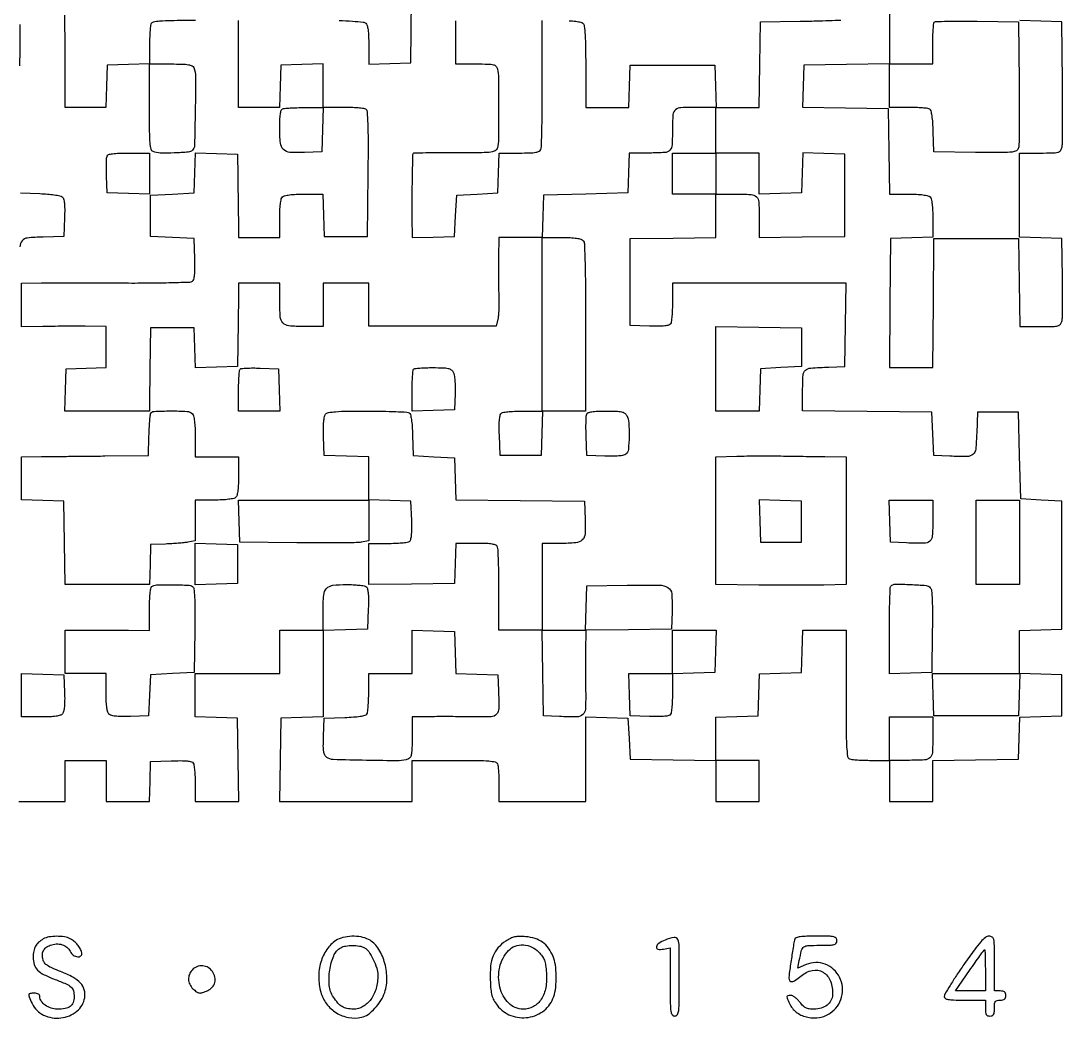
# Model space of a CAD drawing. Extents: x 156 to 936, y 95 to 969.
# Drawn here: x 479.7 to 936.1, y 95.1 to 531.9 of the extents above; entities that cross this region are included whole.
import ezdxf

# ---------------------------------------------------------------- set-up
doc = ezdxf.new("R2010")
doc.units = 0

msp = doc.modelspace()

# ---------------------------------------------------------------- linework, layer by layer
for points in [[(619.018538, 532.041483, -0.009449), (624.9248, 531.732439, -0.006421), (629.490107, 531.347971, -0.150078), (630.676204, 530.853763, -0.154111), (631.279807, 529.916721, -0.032057), (631.678033, 527.975643, -0.024846), (631.925039, 525.194287, -0.009724), (632, 521.340029), (632, 512.924948), (641.25, 513.212474), (650.5, 513.5), (650.765573, 541.75)], [(860.049245, 538.423662, 0.003484), (860, 531.355399), (860, 513.044131), (841.25, 512.772065), (822.5, 512.5), (822.212768, 503.272202), (821.925536, 494.044404), (840.712768, 493.772202), (859.5, 493.5), (859.772065, 474.75), (860.044131, 456), (868.322065, 456, -0.011128), (871.839661, 455.921703, -0.02036), (874.697912, 455.677518, -0.021115), (876.861303, 455.310247, -0.144751), (877.8, 454.8, -0.144682), (878.310039, 453.861987, -0.021131), (878.677383, 451.701269, -0.02038), (878.921656, 448.847487, -0.011159), (879, 445.337526), (879, 437.075052), (869.75, 436.787526), (860.5, 436.5), (860.234427, 408.25), (859.968853, 380), (869.468853, 380), (878.968853, 380), (879.234427, 408.25), (879.5, 436.5), (898, 436.5), (916.5, 436.5), (916.771593, 417.25), (917.043186, 398), (926.002541, 398, 0.004741), (931.552873, 398.052634, 0.053368), (933.735687, 398.328249, 0.153931), (934.856188, 398.996413, 0.122131), (935.516124, 400.25, 0.054093), (935.724896, 401.805286, 0.002845), (935.823778, 406.832812, 0.00446), (935.854068, 412.824029, 0.003227), (935.785177, 419.5), (935.5, 436.5), (926.25, 436.787526), (917, 437.075052), (917, 455.537526), (917, 474), (925.980948, 474, 0.004718), (931.547349, 474.05252, 0.05329), (933.733065, 474.327943, 0.154152), (934.853609, 474.996168, 0.122466), (935.511889, 476.25, 0.056278), (935.724366, 477.910045, 0.001377), (935.817795, 485.623438, 0.002973), (935.848704, 494.682513, 0.002017), (935.780941, 505), (935.5, 531.5), (926.287036, 531.787036), (917.074071, 532.074071)], [(556.106989, 532, 0.002389), (545.478191, 531.949213, 0.017848), (540.438886, 531.721037, 0.035117), (537.61679, 531.291215, 0.25083), (536.606989, 530.418213, 0.068336), (536.368953, 529.40135, 0.007357), (536.178303, 526.986123, 0.008933), (536.044388, 524.089223, 0.007082), (536, 520.955738), (536, 513.075052), (526.75, 512.787526), (517.5, 512.5), (517.212474, 503.25), (516.924948, 494), (507.962474, 494), (499, 494), (499, 521.3, 0.002271), (498.940608, 534.376367, 0.008249)], [(479.162519, 530.336306, -0.00223), (479.122144, 512.25)], [(478.83736, 190), (488.91868, 190), (499, 190), (499, 199), (499, 208), (508, 208), (517, 208), (517, 199), (517, 190), (526.461067, 190), (535.922134, 190), (536.211067, 198.75), (536.5, 207.5), (545.41543, 207.791346, -0.007874), (549.674656, 207.863419, -0.025891), (552.481964, 207.721257, -0.03736), (554.324421, 207.391596, -0.190691), (555.150117, 206.791346, -0.10844), (555.472644, 205.905885, -0.010308), (555.733216, 203.60277, -0.012782), (555.918998, 200.812394, -0.009736), (555.984687, 197.75), (556, 190), (565.522559, 190), (575.045117, 190), (574.772559, 208.25), (574.5, 226.5), (565.25, 226.787526), (556, 227.075052), (556, 236.537526), (556, 246), (574.5, 246), (593, 246), (593, 255.5), (593, 265), (602.5, 265), (612, 265), (612, 246.037526), (612, 227.075052), (602.75, 226.787526), (593.5, 226.5), (593.227441, 208.25), (592.954883, 190), (621.977441, 190), (651, 190), (651, 199), (651, 208), (669.393011, 208, -0.002472), (679.723448, 207.948927, -0.018295), (684.640441, 207.72025, -0.036273), (687.393178, 207.288503, -0.24904), (688.393011, 206.418213, -0.066985), (688.630699, 205.415001, -0.007881), (688.821697, 203.121975, -0.009324), (688.955585, 200.374534, -0.007511), (689, 197.418213), (689, 190), (708, 190), (727, 190), (727, 208.537526), (727, 227.075052), (736.25, 226.787526), (745.5, 226.5), (746, 217.5), (746.5, 208.5), (765.25, 208.227935), (784, 207.955869), (784, 198.977935), (784, 190), (793.5, 190), (803, 190), (803, 199), (803, 208), (793.5, 208), (784, 208), (784, 217.462474), (784, 226.924948), (793.25, 227.212474), (802.5, 227.5), (802.787036, 236.712964), (803.074071, 245.925929), (812.287036, 246.212964), (821.5, 246.5), (821.787526, 255.75), (822.075052, 265), (831.537526, 265), (841, 265), (841, 237.106989, 0.001482), (841.047441, 221.102837, 0.01238), (841.269618, 213.864913, 0.020733), (841.66906, 209.7558, 0.273), (842.581787, 208.606989, 0.06844), (843.599719, 208.368926, 0.007317), (846.0249, 208.178303, 0.008902), (848.933927, 208.044385, 0.00705), (852.081787, 208), (860, 208), (860, 199), (860, 190), (869.5, 190), (879, 190), (879, 198.977935), (879, 207.955869), (897.75, 208.227935), (916.5, 208.5), (916.787036, 217.712964), (917.074071, 226.925929), (926.287036, 227.212964), (935.5, 227.5), (935.5, 236.5), (935.5, 245.5), (926.25, 245.787526), (917, 246.075052), (917, 255.5), (917, 264.924948), (926.25, 265.212474), (935.5, 265.5), (935.5, 293.5), (935.5, 321.5), (926.5, 322), (917.5, 322.5), (917, 341.5), (916.5, 360.5), (907.5, 360.5), (898.5, 360.5), (898.212602, 351.259666, -0.015844), (897.776454, 344.321238, -0.194277), (896.578192, 342.009645, -0.177046), (894.057347, 341.065605, -0.012739), (886.479083, 341.199088), (879.5, 341.5), (879, 351), (878.5, 360.5), (850.25, 360.765573), (822, 361.031147), (822, 369.996521, -0.014124), (822.189658, 376.709146, -0.199161), (823.214905, 378.833359, -0.165324), (825.525643, 379.811044, -0.009066), (833.5, 380.245668), (840.5, 380.5), (840.772559, 398.75), (841.045117, 417), (803.022559, 417), (765, 417), (764.984687, 408.75, -0.00917), (764.918959, 405.495888, -0.012203), (764.732898, 402.54359, -0.00954), (764.472467, 400.105717, -0.110402), (764.149034, 399.206902, -0.187221), (763.340297, 398.610638, -0.039341), (761.5815, 398.278749, -0.027159), (758.914541, 398.135766, -0.008519), (754.914347, 398.206902), (746.5, 398.5), (746.5, 417.5), (746.5, 436.5), (765.25, 436.772065), (784, 437.044131), (784, 446.522065), (784, 456), (791.918213, 456, -0.011425), (799.401386, 455.828991, -0.175472), (801.748181, 454.855803, -0.195302), (802.800795, 452.645984, -0.014698), (803, 445.870946), (803, 436.955869), (821.75, 437.227935), (840.5, 437.5), (840.5, 455.5), (840.5, 473.5), (831.289473, 473.787003), (822.078945, 474.074007), (821.789473, 465.287003), (821.5, 456.5), (812.25, 456.212474), (803, 455.924948), (803, 464.962474), (803, 474), (793.5, 474), (784, 474), (784, 484), (784, 494), (793.477935, 494), (802.955869, 494), (803.227935, 512.75), (803.5, 531.5), (820.966527, 531.7261, 0.00254), (827.752865, 531.848429, 0.003801), (833.679282, 532.03046, 0.001624), (838.738951, 532.240839, 0.080575)], [(719.828493, 531.92177, -0.020332), (722.693122, 531.677711, -0.021091), (724.860329, 531.310542, -0.144849), (725.8, 530.8, -0.17093), (726.380286, 529.588868, -0.011288), (726.716292, 525.675375, -0.011908), (726.936048, 520.080768, -0.003861), (727, 511.8), (727, 494), (736.462474, 494), (745.924948, 494), (746.212474, 503.25), (746.5, 512.5), (765, 512.5), (783.5, 512.5), (783.787526, 503.25), (784.075052, 494), (776.119313, 494, 0.010646), (768.687438, 493.841747, 0.161183), (766.306484, 492.939568, 0.206061), (765.224628, 490.874375, 0.019031), (765, 484.974799, -0.011616), (764.828179, 477.579887, -0.175745), (763.856847, 475.246107, -0.194734), (761.654189, 474.198876, -0.014789), (754.931944, 474), (746.077866, 474), (745.788933, 465.25), (745.5, 456.5), (727, 456), (708.5, 455.5), (708.212474, 446.25), (707.924948, 437), (698.462474, 437), (689, 437), (688.838091, 428.25, 0.003771), (688.795283, 424.344205, 0.002445), (688.801941, 419.82698, 0.002458), (688.851714, 415.415346, 0.004662), (688.942392, 411.863125, -0.009091), (688.994862, 408.714626, -0.009119), (688.932723, 405.569548, -0.008981), (688.779273, 402.82998, -0.035587), (688.535648, 401.162305), (687.862693, 398.098361), (659.931347, 398.098361), (632, 398.098361), (632, 407.54918), (632, 417), (622, 417), (612, 417), (612, 407.5), (612, 398), (603.535184, 398, -0.022302), (597.035872, 398.290042, -0.186391), (594.4438, 399.567014, -0.169875), (593.254185, 402.319431, -0.017857), (593, 409.434259), (593, 417), (584, 417), (575, 417), (574.920976, 408.25, -0.000753), (574.878466, 404.215499, -0.000414), (574.814941, 399.279688, -0.000413), (574.742218, 394.27269, -0.000662), (574.670976, 390), (574.5, 380.5), (565.289473, 380.212997), (556.078945, 379.925993), (555.789473, 388.712997), (555.5, 397.5), (546, 397.5), (536.5, 397.5), (536.301866, 388.5, 0.00132), (536.222157, 384.385751, 0.000758), (536.146698, 379.426562, 0.000758), (536.08599, 374.443617, 0.001265), (536.051866, 370.25), (536, 361), (517.462474, 361), (498.924948, 361), (499.212474, 370.25), (499.5, 379.5), (508.25, 379.788933), (517, 380.077866), (517, 389.038933), (517, 398), (507.75, 398.093918, 0.002292), (503.539118, 398.117367, 0.001345), (498.5, 398.108771, 0.001345), (493.460889, 398.073066, 0.002292), (489.25, 398.012598), (480, 397.83736), (480, 407.41868), (480, 417), (488.75, 417.081782, -0.002036), (493.778564, 417.1083, -0.000365), (503.154688, 417.112711, -0.000394), (514.13851, 417.101195, -0.000356), (525.5, 417.072229, 0.002831), (536.325445, 417.098213, 0.004408), (545.654333, 417.255685, 0.001402), (553.713092, 417.485405, 0.137775), (554.791346, 417.825017, 0.187556), (555.390864, 418.662948, 0.037048), (555.720643, 420.515489, 0.025786), (555.863009, 423.329607, 0.007913), (555.791346, 427.58457), (555.5, 436.5), (546, 437), (536.5, 437.5), (536.5, 446.5), (536.5, 455.5), (546, 456), (555.5, 456.5), (555.789473, 465.287003), (556.078945, 474.074007), (565.289473, 473.787003), (574.5, 473.5), (574.643608, 464, -0.000218), (574.706331, 459.727313, -0.000136), (574.776284, 454.720312, -0.000137), (574.842549, 449.784503, -0.000248), (574.893608, 445.75), (575, 437), (584, 437), (593, 437), (593, 445.3, -0.011084), (593.07823, 448.828493, -0.020332), (593.322289, 451.693122, -0.021091), (593.689458, 453.860329, -0.144849), (594.2, 454.8, -0.144682), (595.138013, 455.310039, -0.021131), (597.298731, 455.677383, -0.02038), (600.152513, 455.921656, -0.011159), (603.662474, 456), (611.924948, 456), (612.212474, 446.75), (612.5, 437.5), (622, 437.5), (631.5, 437.5), (631.765825, 464.931203, 0.001979), (631.845401, 478.813182, 0.009294), (631.711232, 486.79195, 0.00833), (631.437926, 492.036907, 0.238497), (630.765825, 493.16589, 0.112887), (629.870643, 493.483313, 0.008592), (627.301524, 493.737849, 0.011474), (624.193766, 493.92024, 0.008481), (620.75, 493.984687), (612, 494), (612, 503.537526), (612, 513.075052), (602.75, 512.787526), (593.5, 512.5), (593.212474, 503.25), (592.924948, 494), (583.962474, 494), (575, 494), (575, 513), (575, 532)], [(670, 531.924948), (670, 522.462474), (670, 513), (678.891592, 513, -0.004794), (684.396244, 512.947225, -0.053752), (686.564415, 512.671313, -0.15457), (687.677363, 512.003136, -0.121653), (688.331795, 510.75, -0.057249), (688.804948, 506.97803, -0.002424), (688.880015, 493.492237, -0.00237), (688.825677, 479.98181, -0.05901), (688.356539, 476.297272, -0.199626), (687.413306, 475.026699, -0.105503), (685.522996, 474.383655, -0.027818), (681.566598, 474.137846, -0.00172), (669.792164, 474.102646, 0.001588), (662.863764, 474.083762, 0.002582), (656.980573, 474.018664, 0.000377), (651.766958, 473.930113, 0.195806), (651.475548, 473.805374, 0.191527), (651.199145, 473.153711, 0.000603), (651.003526, 464.045572, 0.003673), (650.883058, 454.72386, 0.004066), (650.906082, 445.712474), (651, 436.924948), (660.25, 437.212474), (669.5, 437.5), (670, 446.5), (670.5, 455.5), (679.5, 456), (688.5, 456.5), (688.788933, 465.25), (689.077866, 474), (697.931944, 474, 0.006774), (702.587627, 474.06308, 0.034654), (705.160359, 474.311801, 0.07006), (706.6553, 474.783343, 0.192048), (707.393011, 475.581787, 0.085473), (707.638057, 476.816774, 0.001104), (707.821697, 484.753025, 0.003165), (707.956091, 493.959151, 0.002067), (708, 504.581787), (708, 532)], [(479.5, 456.5), (487.950164, 456.206324, -0.011626), (491.284084, 456.01277, -0.015307), (494.311068, 455.672773, -0.012743), (496.789423, 455.25258, -0.125475), (497.738119, 454.802379, -0.151604), (498.351899, 453.859712, -0.040696), (498.702074, 452.085746, -0.027996), (498.853535, 449.457614, -0.009286), (498.787955, 445.596055), (498.5, 437.5), (489.357189, 437.213893, 0.016342), (482.480866, 436.773452, 0.198271), (480.192673, 435.558503, 0.16349), (479.198519, 432.973195, 0.010311)]]:
    msp.add_lwpolyline(points, format="xyb")
for points in [[(916.780941, 505, -0.001977), (916.84951, 494.685605, -0.002921), (916.821033, 485.636338, -0.001332), (916.731182, 477.925454, -0.056385), (916.522911, 476.293917, -0.201199), (915.584148, 475.024369, -0.108143), (913.704851, 474.398377, -0.027714), (909.747913, 474.197675, -0.00164), (897.74197, 474.293917), (879.5, 474.5), (879.207902, 483.467001, 0.009786), (879.008289, 487.292364, 0.020298), (878.673305, 490.262875, 0.020215), (878.24575, 492.447011, 0.195149), (877.707902, 493.201688, 0.112618), (876.855762, 493.504907, 0.008743), (874.431384, 493.748365, 0.011595), (871.498009, 493.922842, 0.008591), (868.25, 493.984687), (860, 494), (860, 503.5), (860, 513), (869.5, 513), (879, 513), (879, 521.833333, -0.006854), (879.04705, 525.265296, -0.010233), (879.190675, 528.26255, -0.005619), (879.39008, 530.762858, -0.175411), (879.649107, 531.315773, -0.191484), (880.248868, 531.57432, -0.001602), (885.424676, 531.705926, -0.005369), (891.413768, 531.774691, -0.003396), (898.399107, 531.73244), (916.5, 531.5)], [(555.393011, 511.418213, -0.09206), (556.145544, 507.347604, -0.003894), (556.019097, 492.616753, -0.00225), (555.699267, 477.295436, -0.192327), (554.8, 475.2, -0.179092), (552.980818, 474.363546, -0.010529), (546.803752, 474.020456, -0.014609), (540.708899, 473.988687, -0.085811), (537.581787, 474.606989, -0.25083), (536.708785, 475.61679, -0.035117), (536.278963, 478.438886, -0.017848), (536.050787, 483.478191, -0.002389), (536, 494.106989), (536, 513), (545.393011, 513, -0.006203), (550.367534, 512.938279, -0.033028), (553.073821, 512.691745, -0.067576), (554.635863, 512.222504, -0.196891)], [(611.786212, 484.25), (611.5, 474.5), (603.861486, 474.209943, -0.025352), (597.425157, 474.291936, -0.181483), (594.636422, 475.545645, -0.175641), (593.311539, 478.348851, -0.023449), (593, 484.988095, -0.009905), (593.070408, 488.541899, -0.027253), (593.305906, 491.036844, -0.035595), (593.680216, 492.712569, -0.227914), (594.25, 493.337719, -0.075465), (595.104265, 493.54034, -0.005287), (597.566887, 493.717133, -0.007394), (600.521252, 493.854037, -0.005498), (603.786212, 493.921053), (612.072424, 494)], [(536, 464.962474), (536, 455.924948), (526.75, 456.212474), (517.5, 456.5), (517.203033, 463.906415, -0.007079), (517.126964, 466.841003, -0.009185), (517.144753, 469.531874, -0.007235), (517.23321, 471.773024, -0.078282), (517.421649, 472.656415, -0.228018), (518.10667, 473.302323, -0.041983), (519.847946, 473.698536, -0.027394), (522.610611, 473.934044, -0.007567), (526.968615, 474), (536, 474)], [(725.869382, 435.657386, -0.164567), (726.422603, 434.216175, -0.002974), (726.709219, 425.877403, -0.005564), (726.905227, 414.537837, -0.001774), (726.949274, 397.657386), (726.914896, 361), (717.49366, 361), (708.072424, 361), (707.786212, 351.25), (707.5, 341.5), (698.5, 341.5), (689.5, 341.5), (689.208654, 350.41543, -0.007874), (689.136581, 354.674656, -0.025891), (689.278743, 357.481964, -0.03736), (689.608404, 359.324421, -0.190691), (690.208654, 360.150117, -0.110447), (691.10652, 360.473134, -0.009524), (693.544105, 360.733216, -0.01219), (696.496014, 360.919039, -0.009158), (699.75, 360.984687), (708, 361), (708, 399), (708, 437), (716.377555, 437, -0.009696), (720.243298, 436.925028, -0.025439), (723.006025, 436.676683, -0.033587), (724.922671, 436.272839, -0.151968)], [(592.787526, 370.25), (593.075052, 361), (584.037526, 361), (575, 361), (575, 369.833333, -0.007429), (575.05105, 373.269125, -0.010988), (575.206746, 376.278621, -0.006414), (575.423524, 378.778731, -0.173222), (575.703816, 379.370483, -0.17855), (576.286747, 379.639255, -0.007766), (578.564452, 379.783202, -0.012381), (581.319749, 379.846095, -0.008434), (584.453816, 379.787149), (592.5, 379.5)], [(669.008312, 377.984468, -0.085886), (669.410016, 376.772475, -0.016005), (669.683915, 374.435874, -0.016723), (669.826685, 371.651967, -0.014587), (669.793496, 368.734468), (669.5, 361.5), (660.25, 361.212474), (651, 360.924948), (651, 369.795808, -0.007009), (651.048332, 373.243385, -0.010438), (651.195833, 376.256685, -0.00583), (651.400781, 378.767459, -0.174822), (651.666667, 379.333333, -0.171164), (652.220445, 379.598354, -0.007179), (654.428206, 379.804167, -0.011682), (657.095155, 379.951616, -0.007967), (660.131483, 380, -0.007548), (664.548122, 379.933322, -0.048307), (666.765464, 379.650803, -0.102816), (668.085435, 379.048339, -0.112042)], [(554.8, 359.8, -0.147006), (555.316915, 358.838945, -0.020534), (555.681818, 356.584848, -0.019692), (555.923212, 353.57572, -0.010168), (556, 349.8), (556, 341), (565.5, 341), (575, 341), (575, 332.7, -0.011084), (574.92177, 329.171507, -0.020332), (574.677711, 326.306878, -0.021091), (574.310542, 324.139671, -0.144849), (573.8, 323.2, -0.144849), (572.860329, 322.689458, -0.021091), (570.693122, 322.322289, -0.020332), (567.828493, 322.07823, -0.011084), (564.3, 322), (556, 322), (556, 313.045313), (556, 304.090626), (552.75, 303.541226, -0.016338), (551.067278, 303.313028, -0.005182), (548.545313, 303.080976, -0.005167), (545.726918, 302.880374, -0.005727), (543, 302.745913), (536.5, 302.5), (536.211067, 293.75), (535.922134, 285), (517.483626, 285), (499.045117, 285), (498.772559, 303.25), (498.5, 321.5), (489.25, 321.787526), (480, 322.075052), (480, 331.537526), (480, 341), (488.75, 341.060367, 0.00041), (493.35831, 341.095943, 0.000117), (500.510938, 341.158706, 0.000118), (508.584007, 341.23334, 0.000125), (516.5, 341.310367), (535.5, 341.5), (535.768614, 350, -0.004465), (535.904305, 353.346889, -0.006031), (536.090511, 356.370313, -0.004196), (536.297926, 358.895256, -0.063887), (536.487229, 359.75, -0.302967), (537.975738, 360.851074, -0.011451), (545.241257, 361.037346, -0.013898), (552.427086, 360.857199, -0.18521)], [(649.707902, 360.201688, -0.195149), (650.24575, 359.447011, -0.020215), (650.673305, 357.262875, -0.020298), (651.008289, 354.292364, -0.009786), (651.207902, 350.467001), (651.5, 341.5), (660.5, 341), (669.5, 340.5), (669.787321, 331.26551), (670.074641, 322.03102), (698.287321, 321.76551), (726.5, 321.5), (726.796198, 313.520365, -0.024754), (726.7176, 307.179672, -0.188489), (725.484212, 304.521953, -0.172538), (722.711576, 303.277182, -0.02007), (715.80887, 303), (708, 303), (708, 284), (708, 265), (717.463788, 265), (726.927576, 265), (727.213788, 274.75), (727.5, 284.5), (745.225902, 284.729286, -0.005846), (759.151981, 284.746585, -0.130891), (763.003216, 283.677606, -0.24823), (764.680641, 280.960704, -0.026054), (764.79184, 273.237562), (764.5, 265.5), (745.75, 265.227935), (727, 264.955869), (726.936029, 255.727935, 0.001586), (726.92024, 251.527895, 0.000932), (726.926657, 246.503386, 0.000932), (726.951795, 241.479974, 0.001589), (726.993956, 237.283591, -0.016297), (726.85941, 230.336868, -0.202597), (725.732474, 228.014264, -0.180078), (723.214198, 227.057933, -0.012422), (715.479083, 227.199088), (708.5, 227.5), (708.227935, 246.25), (707.955869, 265), (698.477935, 265), (689, 265), (689, 282.418213, 0.003244), (688.955951, 289.207024, 0.00474), (688.821697, 295.184475, 0.002396), (688.635772, 300.244542, 0.081401), (688.393011, 301.418213, 0.192048), (687.6553, 302.216657, 0.07006), (686.160359, 302.688199, 0.034654), (683.587627, 302.93692, 0.006774), (678.931944, 303), (670.077866, 303), (669.788933, 294.25), (669.5, 285.5), (650.75, 285.227935), (632, 284.955869), (632, 293.977935), (632, 303), (640.25, 303.015313, 0.00917), (643.504112, 303.081041, 0.012203), (646.45641, 303.267102, 0.00954), (648.894283, 303.527533, 0.110402), (649.793098, 303.850966, 0.187221), (650.389362, 304.659703, 0.039341), (650.721251, 306.4185, 0.027159), (650.864234, 309.085459, 0.008519), (650.793098, 313.085653), (650.5, 321.5), (641.25, 321.787526), (632, 322.075052), (632, 313.082839), (632, 304.090626), (628.75, 303.558284, -0.036191), (626.507622, 303.35591, -0.001801), (619.110937, 303.251945, -0.002895), (610.31342, 303.210921, -0.002088), (600.5, 303.262971), (575.5, 303.5), (575.212474, 312.75), (574.924948, 322), (603.462474, 322), (632, 322), (632, 331.463788), (632, 340.927576), (622.25, 341.213788), (612.5, 341.5), (612.207992, 349.84692, -0.010573), (612.15782, 353.47591, -0.020484), (612.297825, 356.373366, -0.022589), (612.592049, 358.549085, -0.128993), (613.080436, 359.59692, -0.179684), (614.342159, 360.323525, -0.022804), (617.510598, 360.709827, -0.015789), (622.568827, 360.93328, -0.003367), (631.372445, 360.984687, -0.004175), (638.023487, 360.923207, -0.006271), (643.823602, 360.748365, -0.002845), (648.745363, 360.510127, -0.128728)], [(744.964816, 359.065741, -0.106729), (745.87883, 355.872074, -0.021971), (746.009357, 349.981917, -0.017974), (745.670347, 344.115342, -0.198655), (744.594796, 342.078674, -0.126804), (743.568167, 341.594776, -0.023545), (741.485252, 341.298867, -0.021342), (738.735348, 341.157498, -0.01153), (735.344796, 341.206229), (727.5, 341.5), (727.206869, 349.916411, -0.006125), (727.131923, 353.23728, -0.008183), (727.150171, 356.252242, -0.006003), (727.236697, 358.764851, -0.080166), (727.425484, 359.666411, -0.220823), (728.073166, 360.294093, -0.044921), (729.664091, 360.692306, -0.02981), (732.149804, 360.931365, -0.009069), (735.933431, 361, -0.0074), (740.407308, 360.933784, -0.045377), (742.695822, 360.657161, -0.096493), (744.053158, 360.077882, -0.121501)], [(831.75, 341.063793), (841, 341), (841, 313.036212), (841, 285.072424), (831.25, 284.786212, -0.005573), (826.247186, 284.695144, -0.001813), (818.85625, 284.669796, -0.001807), (810.643566, 284.70109, -0.002035), (802.75, 284.791817), (784, 285.083634), (784, 313.004291), (784, 340.924948), (793.25, 341.212474, -0.004156), (797.51219, 341.309506, -0.002297), (802.720312, 341.360841, -0.002289), (807.999661, 341.364454, -0.003681), (812.5, 341.313793, 0.000868), (817.000323, 341.237811, 0.00054), (822.279688, 341.163546, 0.000542), (827.487862, 341.101549, 0.000981)], [(879, 313.019052, -0.01682), (878.772817, 306.267676, -0.202101), (877.627338, 303.990719, -0.176722), (875.11956, 303.058134, -0.012322), (867.479083, 303.199088), (860.5, 303.5), (860.212474, 312.75), (859.924948, 322), (869.462474, 322), (879, 322)], [(554.773242, 284.161306, -0.226527), (555.421641, 283.126519, -0.01557), (555.716146, 279.589823, -0.013555), (555.85189, 274.125155, -0.003139), (555.773242, 264.926619), (555.5, 246.5), (546, 246), (536.5, 245.5), (536, 236.5), (535.5, 227.5), (527.655204, 227.206229, -0.01153), (524.264652, 227.157498, -0.021342), (521.514748, 227.298867, -0.023545), (519.431833, 227.594776, -0.126804), (518.405204, 228.078674, -0.145524), (517.748928, 229.060853, -0.03848), (517.326735, 230.921657, -0.027148), (517.0746, 233.657348, -0.009406), (517, 237.622445), (517, 246), (508, 246), (499, 246), (499, 255.5), (499, 265), (508.25, 265.063971, -0.001589), (512.460878, 265.079713, -0.000932), (517.5, 265.073144, -0.000932), (522.539119, 265.047787, -0.001589), (526.75, 265.005367), (536, 264.882791), (536, 274.358062, -0.007599), (536.066775, 278.751461, -0.023557), (536.296289, 281.706957, -0.03031), (536.662876, 283.663611, -0.23981), (537.25, 284.337719, -0.090763), (539.750485, 284.851097, -0.007884), (546.273595, 284.888281, -0.006267), (552.910207, 284.738268, -0.133377)], [(630.791346, 284.150117, -0.190691), (631.391596, 283.324421, -0.03736), (631.721257, 281.481964, -0.025891), (631.863419, 278.674656, -0.007874), (631.791346, 274.41543), (631.5, 265.5), (621.75, 265.213788), (612, 264.927576), (612, 273.392359, -0.020486), (612.28538, 280.354598, -0.162799), (613.536222, 283.27477, -0.185387), (616.20741, 284.654293, -0.028067), (622.321429, 284.984687, -0.010492), (625.164876, 284.918947, -0.01353), (627.770627, 284.733216, -0.011313), (629.921318, 284.472052, -0.105863)], [(877.901115, 283.619149, -0.152679), (878.436825, 282.3148, -0.010349), (878.704708, 278.261182, -0.011229), (878.834763, 272.566252, -0.003921), (878.773559, 264.369149), (878.5, 246.5), (869.25, 246.212474), (860, 245.924948), (860, 264.795808, -0.003304), (860.048116, 272.077567, -0.005224), (860.195833, 278.319185, -0.001536), (860.396615, 283.716771, -0.188471), (860.666667, 284.333333, -0.19814), (862.621589, 285.146495, -0.011097), (869.336436, 285.017409, -0.011026), (876.042039, 284.591251, -0.200773)], [(669.787036, 255.287036), (670.074071, 246.074071), (679.287036, 245.787036), (688.5, 245.5), (688.800912, 238.520917, -0.012654), (688.940082, 230.695307, -0.186355), (687.947717, 228.18167, -0.199847), (685.553916, 227.078583, -0.014853), (678.206875, 227.02269, 0.002586), (673.854449, 227.096358, 0.001639), (668.781082, 227.139354, 0.001646), (663.798511, 227.148847, 0.003042), (659.75, 227.118604), (651, 227), (651, 218.106989, -0.00673), (650.937024, 213.428287, -0.034532), (650.688469, 210.845898, -0.06988), (650.217093, 209.346128, -0.192406), (649.418213, 208.606989, -0.092118), (645.257899, 207.838367, -0.004379), (631.006148, 207.977807, -0.003049), (616.355023, 208.338894, -0.151297), (613.644932, 209.270365, -0.118939), (612.768477, 210.305331, -0.077992), (612.2893, 211.800071, -0.040111), (612.110962, 214.193453, -0.007825), (612.203802, 218.520365), (612.5, 226.5), (621.467001, 226.792098, 0.009786), (625.292364, 226.991711, 0.020298), (628.262875, 227.326695, 0.020215), (630.447011, 227.75425, 0.195149), (631.201688, 228.292098, 0.112618), (631.504907, 229.144238, 0.008743), (631.748365, 231.568616, 0.011595), (631.922842, 234.501991, 0.008591), (631.984687, 237.75), (632, 246), (641.5, 246), (651, 246), (651, 255.537526), (651, 265.075052), (660.25, 264.787526), (669.5, 264.5)], [(783.787526, 255.75), (783.5, 246.5), (774.25, 246.212474), (765, 245.924948), (764.984687, 237.712474, -0.009211), (764.918956, 234.472742, -0.012245), (764.732898, 231.532567, -0.009596), (764.472431, 229.104817, -0.110258), (764.149034, 228.206902, -0.187221), (763.340297, 227.610638, -0.039341), (761.5815, 227.278749, -0.027159), (758.914541, 227.135766, -0.008519), (754.914347, 227.206902), (746.5, 227.5), (746.212474, 236.75), (745.924948, 246), (755.462474, 246), (765, 246), (765, 255.5), (765, 265), (774.537526, 265), (784.075052, 265)], [(498.793771, 237.655204, -0.01153), (498.842502, 234.264652, -0.021342), (498.701133, 231.514748, -0.023545), (498.405224, 229.431833, -0.126804), (497.921326, 228.405204, -0.145524), (496.939147, 227.748928, -0.03848), (495.078343, 227.326735, -0.027148), (492.342652, 227.0746, -0.009406), (488.377555, 227), (480, 227), (480, 236.537526), (480, 246.075052), (489.25, 245.787526), (498.5, 245.5)], [(879, 218.106989, -0.014768), (878.800362, 211.349521, -0.195511), (877.747254, 209.14255, -0.175208), (875.400012, 208.170753, -0.01141), (867.918213, 208), (860, 208), (860, 217.5), (860, 227), (869.5, 227), (879, 227)], [(489.5, 129.792183, 0.053356), (487.438706, 128.297718, 0.082622), (486.073094, 126.581074, 0.079333), (485.302457, 124.461976, 0.045526), (485.031803, 121.75, 0.080653), (485.519507, 118.576291, 0.11698), (486.986389, 116.163959, 0.083066), (489.799762, 114.130696, 0.025514), (494.623054, 112.039844, -0.012571), (499.451956, 110.093384, -0.082757), (501.63409, 108.684088, -0.14375), (502.660633, 106.997185, -0.065375), (503, 104.412739, -0.087676), (502.559327, 101.918984, -0.149004), (501.295326, 100.24114, -0.115862), (499.043461, 99.292703, -0.042008), (495.565741, 99, -0.081272), (492.862685, 99.442286, -0.076202), (490.374815, 100.726398, -0.084952), (488.611193, 102.53536, -0.151957), (488, 104.5, 0.140575), (487.822179, 105.11998, 0.118484), (487.333333, 105.6, 0.088208), (486.543379, 105.90137, 0.04716), (485.5, 106, 0.034909), (483.703785, 105.874439, 0.317548), (483.162841, 105.365896, 0.153733), (483.266948, 104.366256, 0.008555), (484.577273, 101.478402, 0.172838), (489.611176, 96.444111, 0.139508), (497.200209, 95.17328, 0.143539), (504.165949, 98.089157, 0.184127), (507.621348, 104.054064, 0.108439), (507.430006, 107.519523, 0.119849), (505.79445, 110.44522, 0.083649), (502.438857, 113.025811, 0.030927), (496.991353, 115.503304, -0.01214), (493.454568, 116.954132, -0.043977), (491.323844, 118.12218, -0.072901), (490.055177, 119.268768, -0.111572), (489.388956, 120.58641, -0.060334), (489.10395, 122.847588, -0.115757), (489.510689, 124.619589, -0.12028), (490.647716, 125.981832, -0.06824), (492.543772, 127.016642, -0.077193), (495.183395, 127.577165, -0.087831), (497.746987, 127.26792, -0.096323), (499.865321, 126.145323, -0.116498), (501.240494, 124.371519, 0.127751), (502.587833, 122.711004, 0.129164), (504.567468, 121.924642, 0.22891), (505.978637, 122.406202, 0.269796), (506.343077, 123.75, 0.055887), (505.630588, 125.566079, 0.051255), (504.516562, 127.237309, 0.049982), (503.055412, 128.684342, 0.047855), (501.315741, 129.836657, 0.084542), (498.799522, 130.672479, 0.038967), (495.347011, 130.928884, 0.038945), (491.920416, 130.648604, 0.090557)], [(617.605025, 129.07832, 0.099308), (613.611288, 125.121026, 0.07695), (611.006453, 119.565199, 0.071792), (610.085752, 113.101044, 0.067888), (610.997347, 106.509475, 0.093021), (613.557692, 101.322207, 0.092801), (617.826294, 97.411141, 0.094244), (623.160258, 95.3502, 0.099573), (628.770444, 95.449581, 0.100321), (631.687622, 96.738955, 0.050714), (634.728385, 99.39243, 0.048707), (637.344687, 102.80114, 0.062116), (639.00643, 106.393918, 0.083621), (639.940876, 112.916536, 0.06796), (638.812449, 119.896946, 0.072063), (635.988811, 125.896936, 0.128147), (631.953117, 129.524244, 0.075963), (628.609722, 130.65308, 0.051307), (624.587999, 130.940942, 0.051892), (620.65968, 130.408331, 0.086312)], [(692, 128.819139, 0.06298), (688.580555, 125.826957, 0.086087), (686.430217, 122.354009, 0.072765), (685.356379, 117.915408, 0.032953), (685.199236, 111.922108, 0.012096), (685.470377, 107.681986, 0.044947), (685.943587, 105.049876, 0.060302), (686.798383, 102.959524, 0.035759), (688.276279, 100.704376, 0.139635), (694.258273, 96.2346, 0.129999), (701.874798, 95.426638, 0.13168), (708.822299, 98.48528, 0.144864), (713.004677, 104.514171, 0.053718), (713.873457, 108.561582, 0.030361), (714.091445, 113.580312, 0.030415), (713.707985, 118.479781, 0.065977), (712.700307, 122.111166, 0.05474), (710.657174, 125.748292, 0.080936), (708.081855, 128.337522, 0.081249), (704.825703, 129.968786, 0.055607), (700.75769, 130.756162, 0.020544), (697.885438, 130.868253, 0.053952), (695.838584, 130.642443, 0.061087), (694.03807, 130.006148, 0.032848)], [(761.75, 129.267125, 0.048904), (758.98095, 127.800591, 0.201885), (757.952498, 126.256542, 0.427011), (758.640291, 125.288972, 0.08598), (761, 125.35), (764, 125.95), (764, 110.975, 0.002226), (764.042092, 101.522498, 0.030976), (764.283389, 98.121875, 0.119775), (764.882503, 96.582632, 0.245034), (766, 96, 0.267644), (767.131287, 96.652291, 0.103099), (767.721429, 98.4375, 0.026629), (767.959338, 102.362042, 0.001825), (768, 113.5, 0.002775), (767.927747, 126.518326, 0.09183), (767.325901, 129.577615, 0.361326), (765.716261, 130.456849, 0.048993)], [(818.562493, 129.75, 0.033543), (818.056991, 127.533236, 0.002296), (817.077369, 121.161431, 0.002244), (816.153965, 114.769413, 0.03476), (816, 112.557371, 0.173236), (816.39501, 111.451496, 0.272614), (817.315036, 111.113189, 0.105399), (818.896344, 111.763097, 0.024889), (821.182369, 113.5, -0.121834), (826.226714, 115.980597, -0.189514), (830.951907, 115.217919, -0.172731), (834.194833, 111.321345, -0.10113), (835.115154, 105.25, -0.113349), (834.414072, 102.782872, -0.102891), (832.689854, 100.767373, -0.092301), (830.125528, 99.451888, -0.072604), (827.029937, 99, -0.031731), (824.884551, 99.136289, -0.081312), (823.397781, 99.578584, -0.08456), (822.163893, 100.459721, -0.036342), (820.841879, 102, 0.035631), (819.859395, 103.147984, 0.03796), (818.743161, 104.11875, 0.040997), (817.66142, 104.793905, 0.119573), (816.811942, 105, 0.056107), (815.528245, 104.855496, 0.333389), (815.118451, 104.371926, 0.1265), (815.304938, 103.413942, 0.008331), (816.566418, 100.871562, 0.124709), (819.637568, 97.407765, 0.099227), (824.255769, 95.458118, 0.095197), (829.440527, 95.39673, 0.103959), (834.102117, 97.286557, 0.183592), (839.084112, 104.334455, 0.180202), (838.178471, 112.978417, 0.187523), (831.91036, 118.691298, 0.19339), (823.528447, 118.576332), (819.849712, 117.039259), (820.499513, 120.26963, -0.014483), (821.547061, 124.795188, -0.170592), (822.543593, 126.269586, -0.150245), (824.294065, 126.889277, -0.010497), (829.567388, 127, 0.005992), (833.990948, 127.053014, 0.059794), (835.820923, 127.317271, 0.180838), (836.672256, 127.925903, 0.149172), (837, 129, 0.173184), (836.612645, 130.084792, 0.168295), (835.621077, 130.694638, 0.050061), (833.456692, 130.950997, 0.004464), (827.968615, 131, 0.007876), (823.771131, 130.933878, 0.025159), (820.980024, 130.705025, 0.033863), (819.163805, 130.337201, 0.258543)], [(892.633079, 118.606089, 0.005661), (889.325178, 113.740622, 0.008299), (886.535967, 109.381101, 0.004559), (884.288922, 105.661656, 0.134385), (884, 104.606089, 0.250508), (884.440549, 103.78196, 0.10346), (885.650919, 103.294614, 0.038622), (888.05533, 103.054849, 0.005546), (893, 103), (902, 103), (902, 99.5, 0.022514), (902.082184, 97.67572, 0.10769), (902.392857, 96.6875, 0.177212), (902.997538, 96.177287, 0.087745), (904, 96, 0.087745), (905.002462, 96.177287, 0.177212), (905.607143, 96.6875, 0.10769), (905.917816, 97.67572, 0.022514), (906, 99.5, -0.021436), (906.084309, 101.465575, -0.13443), (906.428571, 102.4, -0.189121), (907.13778, 102.861332, -0.050766), (908.5, 103, 0.044917), (909.682766, 103.106468, 0.124434), (910.4375, 103.45, 0.149477), (910.857434, 104.064742, 0.07578), (911, 105, 0.07578), (910.857434, 105.935258, 0.149477), (910.4375, 106.55, 0.124434), (909.682766, 106.893532, 0.044917), (908.5, 107), (906, 107), (906, 119, 0.00253), (905.959713, 126.962622, 0.046189), (905.700689, 129.48253, 0.194066), (904.988718, 130.573721, 0.153519), (903.633079, 131, 0.169592), (902.036166, 130.442314, 0.043262), (900.016901, 128.529077, 0.024349), (897.209823, 125.037835, 0.005024)], [(630.150756, 125.919318, -0.123693), (631.974143, 124.262635, -0.033208), (633.936448, 120.841249, -0.034413), (635.475037, 117.050301, -0.077704), (635.972461, 114, -0.067316), (635.220127, 108.148771, -0.089563), (632.936005, 103.308991, -0.106056), (629.466378, 100.141738, -0.135044), (625.295455, 99.031803, -0.046001), (622.457299, 99.317477, -0.087781), (620.324549, 100.138241, -0.079979), (618.477743, 101.700426, -0.033015), (616.508194, 104.328838, -0.120278), (614.729537, 109.39469, -0.061901), (614.901234, 116.156064, -0.06315), (616.671549, 122.426512, -0.161914), (619.749978, 125.919889, -0.09133), (621.885567, 126.687984, -0.040812), (624.87343, 126.93211, -0.040779), (627.894687, 126.685124, -0.082264)], [(706.499025, 124.001017, -0.039187), (707.984321, 122.185354, -0.063892), (708.90155, 120.42224, -0.052046), (709.45471, 118.238524, -0.017974), (709.806475, 114.998696, -0.060042), (709.495223, 108.482894, -0.100521), (707.52912, 103.384242, -0.124752), (704.105255, 100.167845, -0.127165), (699.587648, 99, -0.2021), (693.30474, 101.647694, -0.133658), (689.4462, 108.588146, -0.115671), (689.346544, 117.375534, -0.134242), (693.240926, 124.75, -0.119955), (696.096625, 126.617994, -0.099561), (699.700672, 127.133366, -0.094124), (703.396501, 126.212748, -0.094023)], [(902, 116), (902, 107), (895.441332, 107), (888.882663, 107), (895.10915, 116, -0.002337), (897.520223, 119.450477, -0.003796), (899.604185, 122.35625, -0.000704), (901.459228, 124.894276, -0.238954), (901.667819, 125, -0.4019), (901.802911, 124.870495, -0.001333), (901.902422, 122.35625, -0.005764), (901.976126, 119.451014, -0.003459)], [(554.654988, 116.171259, 0.089993), (553.443235, 114.221466, 0.105074), (553.081081, 112.075456, 0.10298), (553.621996, 109.934167, 0.083374), (555, 108, 0.034819), (556.591409, 106.616041, 0.130469), (557.807576, 106.120806, 0.115002), (559.19571, 106.262558, 0.024196), (561.476924, 107.171439, 0.103473), (563.466963, 108.63383, 0.121315), (564.565348, 110.696087, 0.116761), (564.60249, 113.095896, 0.091011), (563.587184, 115.507285, 0.118803), (561.753798, 117.229908, 0.111348), (559.292507, 117.980449, 0.11098), (556.740681, 117.602979, 0.117365)]]:
    msp.add_lwpolyline(points, format="xyb", close=True)
for points in [[(784, 465), (784, 456), (774.5, 456), (765, 456), (765, 465), (765, 474), (774.5, 474), (784, 474)], [(821.5, 389), (821.5, 380.5), (812.5, 380), (803.5, 379.5), (803.212474, 370.25), (802.924948, 361), (793.462474, 361), (784, 361), (784, 379.522065), (784, 398.044131), (802.75, 397.772065), (821.5, 397.5)], [(803.211971, 312.788029), (803.5, 303.5), (812.5, 303.5), (821.5, 303.5), (821.5, 312.5), (821.5, 321.5), (812.211971, 321.788029), (802.923942, 322.076058)], [(917, 303.5), (917, 285), (907.5, 285), (898, 285), (898, 303.5), (898, 322), (907.5, 322), (917, 322)], [(574.5, 294), (574.5, 285.5), (565.25, 285.212474), (556, 284.924948), (556, 294), (556, 303.075052), (565.25, 302.787526), (574.5, 302.5)], [(916.787526, 236.75), (916.5, 227.5), (898, 227.5), (879.5, 227.5), (879.212474, 236.75), (878.924948, 246), (898, 246), (917.075052, 246)]]:
    msp.add_lwpolyline(points, close=True)

doc.saveas('drawing.dxf')
